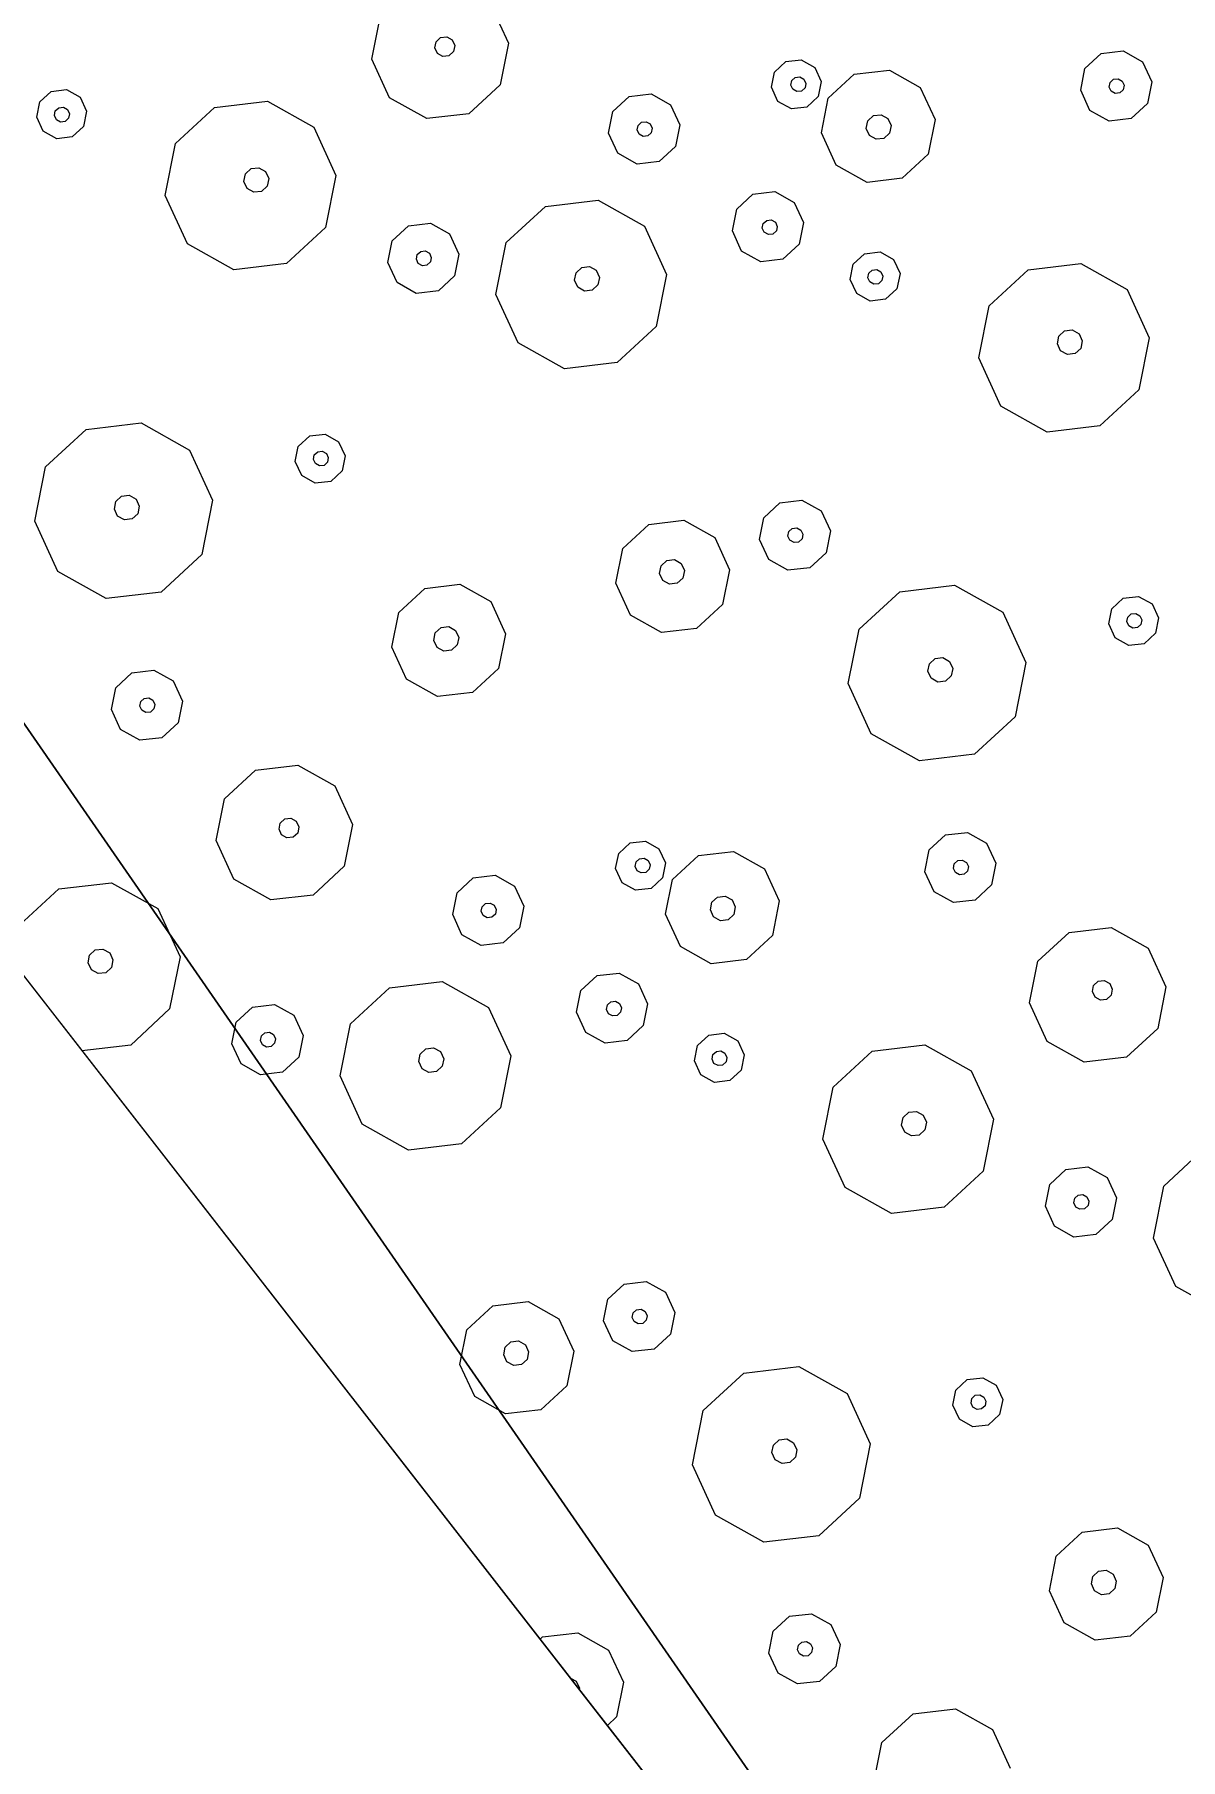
# Model space of a CAD drawing. Header units: metres. Extents: x -2858 to 512, y -1995 to 1252.
# Drawn here: x -928.558 to -925.996, y -890.504 to -886.65 of the extents above; entities that cross this region are included whole.
import ezdxf
from ezdxf.enums import TextEntityAlignment as Align

# ---------------------------------------------------------------- set-up
doc = ezdxf.new("R2010")
doc.units = ezdxf.units.M
for name, color, linetype in [('Calque commun', 7, 'Continuous'), ('Calque11', 7, 'Continuous'), ('Textes', 7, 'Continuous')]:
    doc.layers.add(name, color=color, linetype=linetype)
doc.styles.add('Arial17', font='arial.ttf', dxfattribs={"height": 0.253354})

# ---------------------------------------------------------------- blocks, each defined once
blk = doc.blocks.new('geometrebondepartleger')
at = {"layer": 'Calque11', "color": 7, "linetype": 'Continuous', "lineweight": 9}
blk.add_line((150.3457, 147.4392, 79), (130.1803, 35.9078, 79), dxfattribs=at)
blk = doc.blocks.new('pattern')
at = {"layer": 'Calque commun', "color": 54, "linetype": 'Continuous', "lineweight": 9}
for p, q in [((73.0164, 103.5066), (73.0845, 103.5469)), ((73.0845, 103.5469), (73.1633, 103.5394)), ((73.1633, 103.5394), (73.2226, 103.487)), ((72.985, 103.4341), (73.0164, 103.5066)), ((73.5243, 103.4492), (73.5621, 103.5363)), ((73.2226, 103.487), (73.2398, 103.4098)), ((73.0022, 103.3568), (72.985, 103.4341)), ((73.0854, 103.4182), (73.0923, 103.4341)), ((73.0923, 103.4341), (73.1072, 103.4429)), ((73.1072, 103.4429), (73.1244, 103.4412)), ((73.1244, 103.4412), (73.1374, 103.4298)), ((73.1374, 103.4298), (73.1411, 103.4129)), ((73.5449, 103.3565), (73.5243, 103.4492)), ((73.0891, 103.4013), (73.0854, 103.4182)), ((73.1021, 103.3899), (73.0891, 103.4013)), ((73.1193, 103.3882), (73.1021, 103.3899)), ((73.1342, 103.397), (73.1193, 103.3882)), ((73.1411, 103.4129), (73.1342, 103.397)), ((73.2398, 103.4098), (73.2083, 103.3372)), ((73.0615, 103.3045), (73.0022, 103.3568)), ((73.6161, 103.2937), (73.5449, 103.3565)), ((73.2083, 103.3372), (73.1402, 103.297)), ((73.7923, 103.3329), (73.7106, 103.2847)), ((73.1402, 103.297), (73.0615, 103.3045)), ((73.7106, 103.2847), (73.6161, 103.2937)), ((72.4872, 103.2096), (72.513, 103.0938)), ((72.513, 103.0938), (72.4658, 102.9849)), ((73.6099, 103.069), (73.6525, 103.0941)), ((73.6525, 103.0941), (73.7017, 103.0894)), ((73.7017, 103.0894), (73.7388, 103.0567)), ((73.5903, 103.0236), (73.6099, 103.069)), ((73.7388, 103.0567), (73.7495, 103.0084)), ((73.601, 102.9753), (73.5903, 103.0236)), ((73.6525, 103.0185), (73.6566, 103.028)), ((73.6547, 103.0083), (73.6525, 103.0185)), ((73.6625, 103.0015), (73.6547, 103.0083)), ((73.6566, 103.028), (73.6655, 103.0333)), ((73.6728, 103.0005), (73.6625, 103.0015)), ((73.6655, 103.0333), (73.6759, 103.0323)), ((73.6818, 103.0058), (73.6728, 103.0005)), ((73.6759, 103.0323), (73.6837, 103.0254)), ((73.6859, 103.0153), (73.6818, 103.0058)), ((73.6837, 103.0254), (73.6859, 103.0153)), ((73.7495, 103.0084), (73.7299, 102.9631)), ((72.4658, 102.9849), (72.3636, 102.9246)), ((72.9454, 102.9424), (72.9592, 102.9741)), ((72.9592, 102.9741), (72.989, 102.9917)), ((72.989, 102.9917), (73.0235, 102.9884)), ((73.0235, 102.9884), (73.0494, 102.9655)), ((73.0494, 102.9655), (73.0569, 102.9317)), ((73.6381, 102.9426), (73.601, 102.9753)), ((73.7299, 102.9631), (73.6873, 102.9379)), ((72.3636, 102.9246), (72.2455, 102.9358)), ((72.9529, 102.9086), (72.9454, 102.9424)), ((72.9832, 102.9395), (72.9873, 102.949)), ((72.9855, 102.9294), (72.9832, 102.9395)), ((72.9932, 102.9225), (72.9855, 102.9294)), ((72.9873, 102.949), (72.9963, 102.9543)), ((73.0036, 102.9215), (72.9932, 102.9225)), ((72.9963, 102.9543), (73.0066, 102.9533)), ((73.0125, 102.9268), (73.0036, 102.9215)), ((73.0066, 102.9533), (73.0144, 102.9465)), ((73.0166, 102.9363), (73.0125, 102.9268)), ((73.0144, 102.9465), (73.0166, 102.9363)), ((73.0569, 102.9317), (73.0432, 102.9)), ((73.6873, 102.9379), (73.6381, 102.9426)), ((72.4538, 102.8631), (72.4964, 102.8882)), ((72.4964, 102.8882), (72.5456, 102.8835)), ((72.5456, 102.8835), (72.5827, 102.8508)), ((72.9789, 102.8857), (72.9529, 102.9086)), ((73.0134, 102.8824), (72.9789, 102.8857)), ((73.0432, 102.9), (73.0134, 102.8824)), ((72.4342, 102.8177), (72.4538, 102.8631)), ((72.5827, 102.8508), (72.5934, 102.8025)), ((73.2309, 102.8198), (73.3373, 102.8826)), ((73.3373, 102.8826), (73.4604, 102.8709)), ((73.4604, 102.8709), (73.5531, 102.7891)), ((72.4449, 102.7694), (72.4342, 102.8177)), ((72.4963, 102.8126), (72.5005, 102.8221)), ((72.4986, 102.8024), (72.4963, 102.8126)), ((72.5005, 102.8221), (72.5094, 102.8274)), ((72.5094, 102.8274), (72.5198, 102.8264)), ((72.5198, 102.8264), (72.5275, 102.8195)), ((72.5298, 102.8094), (72.5257, 102.7999)), ((72.5275, 102.8195), (72.5298, 102.8094)), ((73.1817, 102.7064), (73.2309, 102.8198)), ((72.482, 102.7367), (72.4449, 102.7694)), ((72.5064, 102.7956), (72.4986, 102.8024)), ((72.5167, 102.7946), (72.5064, 102.7956)), ((72.5257, 102.7999), (72.5167, 102.7946)), ((72.5934, 102.8025), (72.5738, 102.7572)), ((73.5531, 102.7891), (73.5799, 102.6684)), ((73.9955, 102.7643), (74.0636, 102.8046)), ((74.0636, 102.8046), (74.0914, 102.8019)), ((72.5312, 102.732), (72.482, 102.7367)), ((72.5738, 102.7572), (72.5312, 102.732)), ((73.9641, 102.6918), (73.9955, 102.7643)), ((73.2086, 102.5857), (73.1817, 102.7064)), ((73.3429, 102.6906), (73.3498, 102.7065)), ((73.3467, 102.6738), (73.3429, 102.6906)), ((73.3498, 102.7065), (73.3647, 102.7153)), ((73.3647, 102.7153), (73.382, 102.7137)), ((73.382, 102.7137), (73.3949, 102.7022)), ((73.3949, 102.7022), (73.3987, 102.6853)), ((73.9813, 102.6145), (73.9641, 102.6918)), ((74.0643, 102.6841), (74.0712, 102.7)), ((74.0712, 102.7), (74.0732, 102.7011)), ((72.0289, 102.6311), (72.1106, 102.6793)), ((72.1106, 102.6793), (72.2051, 102.6703)), ((72.2051, 102.6703), (72.2763, 102.6075)), ((73.3597, 102.6623), (73.3467, 102.6738)), ((73.3769, 102.6607), (73.3597, 102.6623)), ((73.3918, 102.6694), (73.3769, 102.6607)), ((73.3987, 102.6853), (73.3918, 102.6694)), ((73.5799, 102.6684), (73.5308, 102.555)), ((74.0675, 102.6697), (74.0643, 102.6841)), ((71.9911, 102.544), (72.0289, 102.6311)), ((74.0406, 102.5622), (73.9813, 102.6145)), ((72.2763, 102.6075), (72.2969, 102.5148)), ((72.5064, 102.5411), (72.6086, 102.6015)), ((72.6086, 102.6015), (72.7267, 102.5902)), ((72.7267, 102.5902), (72.8157, 102.5117)), ((73.3013, 102.5039), (73.2086, 102.5857)), ((72.0118, 102.4513), (71.9911, 102.544)), ((72.1073, 102.5326), (72.1129, 102.5453)), ((72.1129, 102.5453), (72.1248, 102.5523)), ((72.1248, 102.5523), (72.1386, 102.551)), ((72.1386, 102.551), (72.1489, 102.5419)), ((72.1489, 102.5419), (72.1519, 102.5284)), ((72.4592, 102.4323), (72.5064, 102.5411)), ((73.5308, 102.555), (73.4243, 102.4922)), ((74.0479, 102.5615), (74.0406, 102.5622)), ((72.1104, 102.5191), (72.1073, 102.5326)), ((72.1207, 102.5099), (72.1104, 102.5191)), ((72.1345, 102.5086), (72.1207, 102.5099)), ((72.1464, 102.5157), (72.1345, 102.5086)), ((72.1519, 102.5284), (72.1464, 102.5157)), ((72.2969, 102.5148), (72.2592, 102.4277)), ((72.8157, 102.5117), (72.8415, 102.3959)), ((73.4243, 102.4922), (73.3013, 102.5039)), ((72.0829, 102.3885), (72.0118, 102.4513)), ((72.2592, 102.4277), (72.1774, 102.3795)), ((72.485, 102.3164), (72.4592, 102.4323)), ((72.6045, 102.4181), (72.6114, 102.4339)), ((72.6114, 102.4339), (72.6263, 102.4427)), ((72.6263, 102.4427), (72.6435, 102.4411)), ((72.6435, 102.4411), (72.6565, 102.4296)), ((72.6565, 102.4296), (72.6602, 102.4127)), ((72.1774, 102.3795), (72.0829, 102.3885)), ((72.6083, 102.4012), (72.6045, 102.4181)), ((72.6212, 102.3897), (72.6083, 102.4012)), ((72.6385, 102.3881), (72.6212, 102.3897)), ((72.6534, 102.3969), (72.6385, 102.3881)), ((72.6602, 102.4127), (72.6534, 102.3969)), ((72.8415, 102.3959), (72.7943, 102.287)), ((72.574, 102.2379), (72.485, 102.3164)), ((73.3033, 102.2982), (73.3459, 102.3234)), ((73.3459, 102.3234), (73.3951, 102.3187)), ((73.3951, 102.3187), (73.4322, 102.2859)), ((72.7943, 102.287), (72.6921, 102.2266)), ((73.2836, 102.2529), (73.3033, 102.2982)), ((73.4322, 102.2859), (73.4429, 102.2377)), ((72.6921, 102.2266), (72.574, 102.2379)), ((73.2944, 102.2046), (73.2836, 102.2529)), ((73.3458, 102.2477), (73.35, 102.2573)), ((73.3481, 102.2376), (73.3458, 102.2477)), ((73.3559, 102.2307), (73.3481, 102.2376)), ((73.35, 102.2573), (73.3589, 102.2625)), ((73.3662, 102.2297), (73.3559, 102.2307)), ((73.3589, 102.2625), (73.3692, 102.2616)), ((73.3751, 102.235), (73.3662, 102.2297)), ((73.3692, 102.2616), (73.377, 102.2547)), ((73.3793, 102.2445), (73.3751, 102.235)), ((73.377, 102.2547), (73.3793, 102.2445)), ((73.4429, 102.2377), (73.4232, 102.1923)), ((73.5183, 102.1879), (73.5865, 102.2281)), ((73.5865, 102.2281), (73.6652, 102.2206)), ((73.3314, 102.1719), (73.2944, 102.2046)), ((73.4232, 102.1923), (73.3807, 102.1672)), ((73.6652, 102.2206), (73.7245, 102.1682)), ((72.0571, 102.1184), (72.0768, 102.1638)), ((72.0768, 102.1638), (72.1193, 102.1889)), ((72.1193, 102.1889), (72.1686, 102.1842)), ((72.1686, 102.1842), (72.2056, 102.1515)), ((72.2056, 102.1515), (72.2164, 102.1032)), ((73.3807, 102.1672), (73.3314, 102.1719)), ((73.4869, 102.1153), (73.5183, 102.1879)), ((73.7245, 102.1682), (73.7417, 102.091)), ((72.0678, 102.0701), (72.0571, 102.1184)), ((72.1193, 102.1133), (72.1234, 102.1228)), ((72.1216, 102.1031), (72.1193, 102.1133)), ((72.1234, 102.1228), (72.1324, 102.1281)), ((72.1324, 102.1281), (72.1427, 102.1271)), ((72.1427, 102.1271), (72.1505, 102.1202)), ((72.1505, 102.1202), (72.1527, 102.1101)), ((73.5041, 102.0381), (73.4869, 102.1153)), ((73.5799, 102.0979), (73.5868, 102.1138)), ((73.5868, 102.1138), (73.6017, 102.1226)), ((73.6017, 102.1226), (73.6189, 102.1209)), ((73.6189, 102.1209), (73.6319, 102.1095)), ((71.426, 102.0689), (71.4558, 102.0865)), ((71.4558, 102.0865), (71.4903, 102.0832)), ((71.4903, 102.0832), (71.5162, 102.0603)), ((72.1293, 102.0963), (72.1216, 102.1031)), ((72.1397, 102.0953), (72.1293, 102.0963)), ((72.1486, 102.1006), (72.1397, 102.0953)), ((72.1527, 102.1101), (72.1486, 102.1006)), ((72.2164, 102.1032), (72.1967, 102.0579)), ((73.5836, 102.081), (73.5799, 102.0979)), ((73.5966, 102.0696), (73.5836, 102.081)), ((73.6287, 102.0767), (73.6138, 102.0679)), ((73.6356, 102.0926), (73.6287, 102.0767)), ((73.6319, 102.1095), (73.6356, 102.0926)), ((73.7417, 102.091), (73.7103, 102.0184)), ((71.4122, 102.0372), (71.426, 102.0689)), ((71.4198, 102.0034), (71.4122, 102.0372)), ((71.45, 102.0343), (71.4542, 102.0438)), ((71.4542, 102.0438), (71.4631, 102.0491)), ((71.4631, 102.0491), (71.4734, 102.0481)), ((71.4734, 102.0481), (71.4812, 102.0413)), ((71.4812, 102.0413), (71.4835, 102.0311)), ((71.5162, 102.0603), (71.5238, 102.0266)), ((72.1049, 102.0374), (72.0678, 102.0701)), ((72.1541, 102.0327), (72.1049, 102.0374)), ((72.1967, 102.0579), (72.1541, 102.0327)), ((72.7711, 102.0302), (72.8009, 102.0478)), ((72.8009, 102.0478), (72.8353, 102.0445)), ((72.8353, 102.0445), (72.8613, 102.0216)), ((73.5634, 101.9857), (73.5041, 102.0381)), ((73.6138, 102.0679), (73.5966, 102.0696)), ((71.4457, 101.9805), (71.4198, 102.0034)), ((71.4523, 102.0242), (71.45, 102.0343)), ((71.4601, 102.0173), (71.4523, 102.0242)), ((71.4704, 102.0163), (71.4601, 102.0173)), ((71.4793, 102.0216), (71.4704, 102.0163)), ((71.4835, 102.0311), (71.4793, 102.0216)), ((71.5238, 102.0266), (71.51, 101.9948)), ((72.7573, 101.9984), (72.7711, 102.0302)), ((72.7648, 101.9647), (72.7573, 101.9984)), ((72.7968, 101.9957), (72.8009, 102.0052)), ((72.8009, 102.0052), (72.8098, 102.0105)), ((72.8098, 102.0105), (72.8202, 102.0095)), ((72.8202, 102.0095), (72.8279, 102.0026)), ((72.8279, 102.0026), (72.8302, 101.9925)), ((72.8613, 102.0216), (72.8688, 101.9878)), ((73.7103, 102.0184), (73.6421, 101.9782)), ((71.4802, 101.9772), (71.4457, 101.9805)), ((71.51, 101.9948), (71.4802, 101.9772)), ((71.6977, 101.9146), (71.8042, 101.9774)), ((71.8042, 101.9774), (71.9272, 101.9657)), ((71.9272, 101.9657), (72.0199, 101.8839)), ((72.7908, 101.9418), (72.7648, 101.9647)), ((72.799, 101.9856), (72.7968, 101.9957)), ((72.8068, 101.9787), (72.799, 101.9856)), ((72.8171, 101.9777), (72.8068, 101.9787)), ((72.8261, 101.983), (72.8171, 101.9777)), ((72.8302, 101.9925), (72.8261, 101.983)), ((72.8688, 101.9878), (72.855, 101.9561)), ((73.6421, 101.9782), (73.5634, 101.9857)), ((72.8252, 101.9385), (72.7908, 101.9418)), ((72.855, 101.9561), (72.8252, 101.9385)), ((71.6486, 101.8012), (71.6977, 101.9146)), ((72.0199, 101.8839), (72.0468, 101.7632)), ((72.4624, 101.8591), (72.5305, 101.8994)), ((72.5305, 101.8994), (72.6092, 101.8919)), ((72.6092, 101.8919), (72.6685, 101.8395)), ((72.4309, 101.7866), (72.4624, 101.8591)), ((71.8167, 101.8013), (71.8316, 101.8101)), ((71.8316, 101.8101), (71.8488, 101.8085)), ((71.8488, 101.8085), (71.8618, 101.797)), ((72.538, 101.7948), (72.5529, 101.8036)), ((72.5529, 101.8036), (72.5701, 101.8019)), ((72.6685, 101.8395), (72.6857, 101.7623)), ((72.8301, 101.7935), (72.8727, 101.8186)), ((72.8727, 101.8186), (72.9219, 101.814)), ((72.9219, 101.814), (72.9589, 101.7812)), ((71.6754, 101.6805), (71.6486, 101.8012)), ((71.8098, 101.7854), (71.8167, 101.8013)), ((71.8135, 101.7686), (71.8098, 101.7854)), ((71.8265, 101.7571), (71.8135, 101.7686)), ((71.8655, 101.7801), (71.8586, 101.7643)), ((71.8618, 101.797), (71.8655, 101.7801)), ((72.4481, 101.7094), (72.4309, 101.7866)), ((72.5311, 101.7789), (72.538, 101.7948)), ((72.5349, 101.762), (72.5311, 101.7789)), ((72.5701, 101.8019), (72.5831, 101.7905)), ((72.5869, 101.7736), (72.58, 101.7577)), ((72.5831, 101.7905), (72.5869, 101.7736)), ((72.8104, 101.7482), (72.8301, 101.7935)), ((72.9589, 101.7812), (72.9697, 101.733)), ((71.8437, 101.7555), (71.8265, 101.7571)), ((71.8586, 101.7643), (71.8437, 101.7555)), ((72.0468, 101.7632), (71.9976, 101.6498)), ((72.5479, 101.7505), (72.5349, 101.762)), ((72.5651, 101.7489), (72.5479, 101.7505)), ((72.58, 101.7577), (72.5651, 101.7489)), ((72.6857, 101.7623), (72.6543, 101.6897)), ((72.8212, 101.6999), (72.8104, 101.7482)), ((72.8713, 101.746), (72.8754, 101.7555)), ((72.8736, 101.7358), (72.8713, 101.746)), ((72.8813, 101.729), (72.8736, 101.7358)), ((72.8754, 101.7555), (72.8844, 101.7608)), ((72.8917, 101.728), (72.8813, 101.729)), ((72.8844, 101.7608), (72.8947, 101.7598)), ((72.9006, 101.7332), (72.8917, 101.728)), ((72.8947, 101.7598), (72.9025, 101.7529)), ((72.9048, 101.7428), (72.9006, 101.7332)), ((72.9025, 101.7529), (72.9048, 101.7428)), ((72.9697, 101.733), (72.95, 101.6876)), ((70.9733, 101.6359), (71.0754, 101.6963)), ((71.0754, 101.6963), (71.1936, 101.685)), ((72.5074, 101.657), (72.4481, 101.7094)), ((72.6543, 101.6897), (72.5861, 101.6495)), ((72.8582, 101.6672), (72.8212, 101.6999)), ((73.1205, 101.6427), (73.2226, 101.703)), ((73.2226, 101.703), (73.3408, 101.6918)), ((73.3408, 101.6918), (73.4297, 101.6133)), ((71.1936, 101.685), (71.2825, 101.6065)), ((71.7681, 101.5987), (71.6754, 101.6805)), ((71.9976, 101.6498), (71.8911, 101.587)), ((72.5861, 101.6495), (72.5074, 101.657)), ((72.9074, 101.6625), (72.8582, 101.6672)), ((72.95, 101.6876), (72.9074, 101.6625)), ((70.926, 101.5271), (70.9733, 101.6359)), ((72.5549, 101.5809), (72.5687, 101.6127)), ((72.5687, 101.6127), (72.5985, 101.6303)), ((72.5985, 101.6303), (72.6329, 101.627)), ((72.6329, 101.627), (72.6589, 101.6041)), ((73.0733, 101.5339), (73.1205, 101.6427)), ((73.4297, 101.6133), (73.4555, 101.4974)), ((71.2825, 101.6065), (71.3083, 101.4907)), ((71.8911, 101.587), (71.7681, 101.5987)), ((72.5624, 101.5471), (72.5549, 101.5809)), ((72.5906, 101.5805), (72.5947, 101.5901)), ((72.5928, 101.5704), (72.5906, 101.5805)), ((72.5947, 101.5901), (72.6036, 101.5954)), ((72.6036, 101.5954), (72.614, 101.5944)), ((72.614, 101.5944), (72.6217, 101.5875)), ((72.624, 101.5774), (72.6199, 101.5678)), ((72.6217, 101.5875), (72.624, 101.5774)), ((72.6589, 101.6041), (72.6664, 101.5703)), ((71.0782, 101.5287), (71.0931, 101.5375)), ((71.0931, 101.5375), (71.1103, 101.5359)), ((71.1103, 101.5359), (71.1233, 101.5244)), ((72.5884, 101.5242), (72.5624, 101.5471)), ((72.6006, 101.5635), (72.5928, 101.5704)), ((72.6109, 101.5626), (72.6006, 101.5635)), ((72.6199, 101.5678), (72.6109, 101.5626)), ((72.6526, 101.5385), (72.6228, 101.521)), ((72.6664, 101.5703), (72.6526, 101.5385)), ((73.0991, 101.418), (73.0733, 101.5339)), ((73.2185, 101.5196), (73.2254, 101.5355)), ((73.2254, 101.5355), (73.2403, 101.5443)), ((73.2403, 101.5443), (73.2576, 101.5427)), ((73.2576, 101.5427), (73.2705, 101.5312)), ((70.9518, 101.4112), (70.926, 101.5271)), ((71.0713, 101.5129), (71.0782, 101.5287)), ((71.0751, 101.496), (71.0713, 101.5129)), ((71.0881, 101.4845), (71.0751, 101.496)), ((71.1271, 101.5075), (71.1202, 101.4917)), ((71.1233, 101.5244), (71.1271, 101.5075)), ((72.6228, 101.521), (72.5884, 101.5242)), ((73.2223, 101.5027), (73.2185, 101.5196)), ((73.2353, 101.4913), (73.2223, 101.5027)), ((73.2674, 101.4985), (73.2525, 101.4897)), ((73.2743, 101.5143), (73.2674, 101.4985)), ((73.2705, 101.5312), (73.2743, 101.5143)), ((73.4555, 101.4974), (73.4083, 101.3886)), ((71.1053, 101.4829), (71.0881, 101.4845)), ((71.1202, 101.4917), (71.1053, 101.4829)), ((71.3083, 101.4907), (71.2611, 101.3818)), ((72.852, 101.4417), (72.8946, 101.4668)), ((72.8946, 101.4668), (72.9438, 101.4621)), ((72.9438, 101.4621), (72.9809, 101.4294)), ((73.2525, 101.4897), (73.2353, 101.4913)), ((71.7701, 101.393), (71.8127, 101.4182)), ((71.8127, 101.4182), (71.8619, 101.4135)), ((72.8323, 101.3963), (72.852, 101.4417)), ((72.9809, 101.4294), (72.9916, 101.3811)), ((71.0408, 101.3327), (70.9518, 101.4112)), ((71.2611, 101.3818), (71.1589, 101.3215)), ((71.7505, 101.3477), (71.7701, 101.393)), ((71.8619, 101.4135), (71.899, 101.3807)), ((71.899, 101.3807), (71.9097, 101.3325)), ((72.8431, 101.348), (72.8323, 101.3963)), ((72.8945, 101.3912), (72.8987, 101.4007)), ((72.8968, 101.3811), (72.8945, 101.3912)), ((72.9046, 101.3742), (72.8968, 101.3811)), ((72.8987, 101.4007), (72.9076, 101.406)), ((72.9076, 101.406), (72.9179, 101.405)), ((72.9179, 101.405), (72.9257, 101.3981)), ((72.928, 101.388), (72.9239, 101.3785)), ((72.9257, 101.3981), (72.928, 101.388)), ((72.9916, 101.3811), (72.9719, 101.3358)), ((73.188, 101.3395), (73.0991, 101.418)), ((73.4083, 101.3886), (73.3061, 101.3282)), ((71.7612, 101.2994), (71.7505, 101.3477)), ((71.8126, 101.3425), (71.8168, 101.3521)), ((71.8149, 101.3324), (71.8126, 101.3425)), ((71.8168, 101.3521), (71.8257, 101.3573)), ((71.8257, 101.3573), (71.8361, 101.3564)), ((71.8361, 101.3564), (71.8438, 101.3495)), ((71.8438, 101.3495), (71.8461, 101.3393)), ((72.8801, 101.3153), (72.8431, 101.348)), ((72.9149, 101.3732), (72.9046, 101.3742)), ((72.9239, 101.3785), (72.9149, 101.3732)), ((71.1589, 101.3215), (71.0408, 101.3327)), ((71.8227, 101.3255), (71.8149, 101.3324)), ((71.833, 101.3245), (71.8227, 101.3255)), ((71.842, 101.3298), (71.833, 101.3245)), ((71.8461, 101.3393), (71.842, 101.3298)), ((71.9097, 101.3325), (71.8901, 101.2871)), ((71.9852, 101.2827), (72.0533, 101.3229)), ((72.0533, 101.3229), (72.132, 101.3154)), ((72.132, 101.3154), (72.1914, 101.263)), ((72.9294, 101.3106), (72.8801, 101.3153)), ((72.9719, 101.3358), (72.9294, 101.3106)), ((73.3061, 101.3282), (73.188, 101.3395)), ((70.5436, 101.2586), (70.5862, 101.2837)), ((70.5862, 101.2837), (70.6354, 101.279)), ((70.6354, 101.279), (70.6724, 101.2463)), ((71.7983, 101.2667), (71.7612, 101.2994)), ((71.8475, 101.262), (71.7983, 101.2667)), ((71.8901, 101.2871), (71.8475, 101.262)), ((71.9537, 101.2101), (71.9852, 101.2827)), ((73.3766, 101.2213), (73.3963, 101.2667)), ((73.3963, 101.2667), (73.4389, 101.2918)), ((73.4389, 101.2918), (73.4881, 101.2871)), ((73.4881, 101.2871), (73.5252, 101.2544)), ((70.5239, 101.2132), (70.5436, 101.2586)), ((70.6724, 101.2463), (70.6832, 101.198)), ((72.1914, 101.263), (72.2085, 101.1858)), ((73.4388, 101.2162), (73.443, 101.2257)), ((73.443, 101.2257), (73.4519, 101.231)), ((73.4519, 101.231), (73.4622, 101.23)), ((73.4622, 101.23), (73.47, 101.2232)), ((73.5252, 101.2544), (73.5359, 101.2062)), ((70.5347, 101.1649), (70.5239, 101.2132)), ((70.5861, 101.2081), (70.5902, 101.2176)), ((70.5884, 101.198), (70.5861, 101.2081)), ((70.5962, 101.1911), (70.5884, 101.198)), ((70.5902, 101.2176), (70.5992, 101.2229)), ((70.6065, 101.1901), (70.5962, 101.1911)), ((70.5992, 101.2229), (70.6095, 101.2219)), ((70.6154, 101.1954), (70.6065, 101.1901)), ((70.6095, 101.2219), (70.6173, 101.215)), ((70.6196, 101.2049), (70.6154, 101.1954)), ((70.6173, 101.215), (70.6196, 101.2049)), ((70.6832, 101.198), (70.6635, 101.1527)), ((71.9709, 101.1329), (71.9537, 101.2101)), ((72.0467, 101.1927), (72.0536, 101.2086)), ((72.0505, 101.1758), (72.0467, 101.1927)), ((72.0536, 101.2086), (72.0685, 101.2174)), ((72.0685, 101.2174), (72.0857, 101.2157)), ((72.0857, 101.2157), (72.0987, 101.2043)), ((72.1024, 101.1874), (72.0956, 101.1715)), ((72.0987, 101.2043), (72.1024, 101.1874)), ((73.3874, 101.1731), (73.3766, 101.2213)), ((73.4411, 101.2061), (73.4388, 101.2162)), ((73.4489, 101.1992), (73.4411, 101.2061)), ((73.4592, 101.1982), (73.4489, 101.1992)), ((73.4682, 101.2035), (73.4592, 101.1982)), ((73.4723, 101.213), (73.4682, 101.2035)), ((73.47, 101.2232), (73.4723, 101.213)), ((73.5359, 101.2062), (73.5163, 101.1608)), ((70.5717, 101.1322), (70.5347, 101.1649)), ((70.6635, 101.1527), (70.621, 101.1275)), ((72.0634, 101.1644), (72.0505, 101.1758)), ((72.0807, 101.1627), (72.0634, 101.1644)), ((72.0956, 101.1715), (72.0807, 101.1627)), ((72.2085, 101.1858), (72.1771, 101.1132)), ((73.4245, 101.1404), (73.3874, 101.1731)), ((73.5163, 101.1608), (73.4737, 101.1357)), ((70.621, 101.1275), (70.5717, 101.1322)), ((71.2241, 101.0932), (71.2379, 101.125)), ((71.2379, 101.125), (71.2677, 101.1426)), ((71.2677, 101.1426), (71.3022, 101.1393)), ((71.3022, 101.1393), (71.3281, 101.1164)), ((71.3281, 101.1164), (71.3356, 101.0826)), ((72.0302, 101.0805), (71.9709, 101.1329)), ((72.1771, 101.1132), (72.109, 101.073)), ((73.4737, 101.1357), (73.4245, 101.1404)), ((71.2317, 101.0595), (71.2241, 101.0932)), ((71.2636, 101.0905), (71.2677, 101.1)), ((71.2658, 101.0804), (71.2636, 101.0905)), ((71.2736, 101.0735), (71.2658, 101.0804)), ((71.2677, 101.1), (71.2766, 101.1053)), ((71.284, 101.0725), (71.2736, 101.0735)), ((71.2766, 101.1053), (71.287, 101.1043)), ((71.2929, 101.0778), (71.284, 101.0725)), ((71.287, 101.1043), (71.2948, 101.0974)), ((71.297, 101.0873), (71.2929, 101.0778)), ((71.2948, 101.0974), (71.297, 101.0873)), ((71.3356, 101.0826), (71.3219, 101.0509)), ((72.109, 101.073), (72.0302, 101.0805)), ((72.9714, 101.0347), (73.0531, 101.083)), ((73.0531, 101.083), (73.1476, 101.074)), ((73.1476, 101.074), (73.2188, 101.0111)), ((71.2576, 101.0366), (71.2317, 101.0595)), ((71.2921, 101.0333), (71.2576, 101.0366)), ((71.3219, 101.0509), (71.2921, 101.0333)), ((72.4258, 101.0051), (72.4939, 101.0453)), ((72.4939, 101.0453), (72.5726, 101.0378)), ((72.5726, 101.0378), (72.6319, 100.9854)), ((72.9336, 100.9476), (72.9714, 101.0347)), ((70.9292, 100.954), (70.9973, 100.9942)), ((70.9973, 100.9942), (71.0761, 100.9867)), ((72.3943, 100.9325), (72.4258, 101.0051)), ((73.2188, 101.0111), (73.2394, 100.9185)), ((73.4489, 100.9448), (73.5511, 101.0051)), ((73.5511, 101.0051), (73.6692, 100.9939)), ((71.0761, 100.9867), (71.1354, 100.9343)), ((72.6319, 100.9854), (72.6491, 100.9082)), ((73.0554, 100.949), (73.0673, 100.956)), ((73.0673, 100.956), (73.0811, 100.9547)), ((73.6692, 100.9939), (73.7514, 100.9213)), ((70.8977, 100.8814), (70.9292, 100.954)), ((71.1354, 100.9343), (71.1526, 100.8571)), ((72.4115, 100.8553), (72.3943, 100.9325)), ((72.4947, 100.9167), (72.5016, 100.9325)), ((72.5016, 100.9325), (72.5165, 100.9413)), ((72.5165, 100.9413), (72.5337, 100.9397)), ((72.5337, 100.9397), (72.5467, 100.9282)), ((72.5467, 100.9282), (72.5504, 100.9113)), ((72.9543, 100.855), (72.9336, 100.9476)), ((73.0498, 100.9362), (73.0554, 100.949)), ((73.0528, 100.9227), (73.0498, 100.9362)), ((73.0632, 100.9136), (73.0528, 100.9227)), ((73.0889, 100.9193), (73.077, 100.9123)), ((73.0811, 100.9547), (73.0914, 100.9455)), ((73.0944, 100.932), (73.0889, 100.9193)), ((73.0914, 100.9455), (73.0944, 100.932)), ((73.2394, 100.9185), (73.2017, 100.8314)), ((73.4017, 100.8359), (73.4489, 100.9448)), ((70.9149, 100.8042), (70.8977, 100.8814)), ((70.9979, 100.8737), (71.0048, 100.8896)), ((71.0048, 100.8896), (71.0197, 100.8984)), ((71.0197, 100.8984), (71.037, 100.8967)), ((71.037, 100.8967), (71.0499, 100.8853)), ((71.0499, 100.8853), (71.0537, 100.8684)), ((71.2772, 100.843), (71.2969, 100.8883)), ((71.2969, 100.8883), (71.3395, 100.9135)), ((71.3395, 100.9135), (71.3887, 100.9088)), ((71.3887, 100.9088), (71.4258, 100.876)), ((72.4985, 100.8998), (72.4947, 100.9167)), ((72.5114, 100.8883), (72.4985, 100.8998)), ((72.5287, 100.8867), (72.5114, 100.8883)), ((72.5436, 100.8955), (72.5287, 100.8867)), ((72.5504, 100.9113), (72.5436, 100.8955)), ((72.6491, 100.9082), (72.6177, 100.8356)), ((73.077, 100.9123), (73.0632, 100.9136)), ((71.0017, 100.8568), (70.9979, 100.8737)), ((71.0147, 100.8453), (71.0017, 100.8568)), ((71.0319, 100.8437), (71.0147, 100.8453)), ((71.0468, 100.8525), (71.0319, 100.8437)), ((71.0537, 100.8684), (71.0468, 100.8525)), ((71.1526, 100.8571), (71.1211, 100.7845)), ((71.288, 100.7947), (71.2772, 100.843)), ((71.3381, 100.8408), (71.3423, 100.8503)), ((71.3404, 100.8306), (71.3381, 100.8408)), ((71.3423, 100.8503), (71.3512, 100.8556)), ((71.3512, 100.8556), (71.3615, 100.8546)), ((71.3615, 100.8546), (71.3693, 100.8477)), ((71.3693, 100.8477), (71.3716, 100.8376)), ((71.4258, 100.876), (71.4365, 100.8278)), ((72.4708, 100.8029), (72.4115, 100.8553)), ((73.0254, 100.7921), (72.9543, 100.855)), ((73.5539, 100.8376), (73.5688, 100.8464)), ((73.5688, 100.8464), (73.586, 100.8447)), ((73.586, 100.8447), (73.599, 100.8333)), ((70.9742, 100.7518), (70.9149, 100.8042)), ((71.3482, 100.8238), (71.3404, 100.8306)), ((71.3585, 100.8228), (71.3482, 100.8238)), ((71.3675, 100.828), (71.3585, 100.8228)), ((71.3716, 100.8376), (71.3675, 100.828)), ((71.4365, 100.8278), (71.4168, 100.7824)), ((72.5495, 100.7954), (72.4708, 100.8029)), ((72.6177, 100.8356), (72.5495, 100.7954)), ((73.2017, 100.8314), (73.1199, 100.7831)), ((73.4275, 100.7201), (73.4017, 100.8359)), ((73.547, 100.8217), (73.5539, 100.8376)), ((73.5508, 100.8048), (73.547, 100.8217)), ((73.5637, 100.7934), (73.5508, 100.8048)), ((73.6027, 100.8164), (73.5959, 100.8005)), ((73.599, 100.8333), (73.6027, 100.8164)), ((71.1211, 100.7845), (71.053, 100.7443)), ((71.3251, 100.762), (71.288, 100.7947)), ((71.4168, 100.7824), (71.3743, 100.7573)), ((71.5873, 100.7375), (71.6895, 100.7979)), ((71.6895, 100.7979), (71.8076, 100.7866)), ((71.8076, 100.7866), (71.8966, 100.7081)), ((73.1199, 100.7831), (73.0254, 100.7921)), ((73.581, 100.7917), (73.5637, 100.7934)), ((73.5959, 100.8005), (73.581, 100.7917)), ((71.053, 100.7443), (70.9742, 100.7518)), ((71.0355, 100.7075), (71.0653, 100.7251)), ((71.0653, 100.7251), (71.0998, 100.7218)), ((71.3743, 100.7573), (71.3251, 100.762)), ((71.5401, 100.6287), (71.5873, 100.7375)), ((71.0217, 100.6757), (71.0355, 100.7075)), ((71.0615, 100.6849), (71.0705, 100.6902)), ((71.0705, 100.6902), (71.0808, 100.6892)), ((71.0808, 100.6892), (71.0886, 100.6823)), ((71.0998, 100.7218), (71.1257, 100.6989)), ((71.1257, 100.6989), (71.1332, 100.6651)), ((71.8966, 100.7081), (71.9223, 100.5922)), ((73.5165, 100.6415), (73.4275, 100.7201)), ((71.0293, 100.6419), (71.0217, 100.6757)), ((71.0574, 100.6754), (71.0615, 100.6849)), ((71.0596, 100.6652), (71.0574, 100.6754)), ((71.0674, 100.6583), (71.0596, 100.6652)), ((71.0778, 100.6574), (71.0674, 100.6583)), ((71.0867, 100.6626), (71.0778, 100.6574)), ((71.0908, 100.6722), (71.0867, 100.6626)), ((71.0886, 100.6823), (71.0908, 100.6722)), ((71.1332, 100.6651), (71.1195, 100.6333)), ((71.0552, 100.619), (71.0293, 100.6419)), ((71.0897, 100.6158), (71.0552, 100.619)), ((71.1195, 100.6333), (71.0897, 100.6158)), ((71.5659, 100.5128), (71.5401, 100.6287)), ((71.6854, 100.6144), (71.6922, 100.6303)), ((71.6891, 100.5975), (71.6854, 100.6144)), ((71.6922, 100.6303), (71.7072, 100.6391)), ((71.7072, 100.6391), (71.7244, 100.6375)), ((71.7244, 100.6375), (71.7374, 100.626)), ((71.7411, 100.6091), (71.7342, 100.5933)), ((71.7374, 100.626), (71.7411, 100.6091)), ((73.6346, 100.6303), (73.5165, 100.6415)), ((71.7021, 100.5861), (71.6891, 100.5975)), ((71.7193, 100.5845), (71.7021, 100.5861)), ((71.7342, 100.5933), (71.7193, 100.5845)), ((71.9223, 100.5922), (71.8751, 100.4834)), ((73.0193, 100.5674), (73.0618, 100.5926)), ((73.0618, 100.5926), (73.1111, 100.5879)), ((73.1111, 100.5879), (73.1481, 100.5551)), ((71.2992, 100.4911), (71.3188, 100.5365)), ((71.3188, 100.5365), (71.3614, 100.5616)), ((71.3614, 100.5616), (71.4106, 100.5569)), ((71.4106, 100.5569), (71.4477, 100.5242)), ((72.9996, 100.522), (73.0193, 100.5674)), ((73.0659, 100.5265), (73.0749, 100.5317)), ((73.0749, 100.5317), (73.0852, 100.5307)), ((73.1481, 100.5551), (73.1589, 100.5069)), ((71.3614, 100.486), (71.3655, 100.4955)), ((71.3655, 100.4955), (71.3744, 100.5008)), ((71.3744, 100.5008), (71.3848, 100.4998)), ((71.3848, 100.4998), (71.3925, 100.4929)), ((71.3925, 100.4929), (71.3948, 100.4828)), ((71.4477, 100.5242), (71.4584, 100.4759)), ((71.6548, 100.4343), (71.5659, 100.5128)), ((73.0103, 100.4738), (72.9996, 100.522)), ((73.0618, 100.5169), (73.0659, 100.5265)), ((73.064, 100.5068), (73.0618, 100.5169)), ((73.0718, 100.4999), (73.064, 100.5068)), ((73.0822, 100.4989), (73.0718, 100.4999)), ((73.0911, 100.5042), (73.0822, 100.4989)), ((73.0852, 100.5307), (73.093, 100.5239)), ((73.0952, 100.5137), (73.0911, 100.5042)), ((73.093, 100.5239), (73.0952, 100.5137)), ((73.1589, 100.5069), (73.1392, 100.4615)), ((71.3099, 100.4428), (71.2992, 100.4911)), ((71.3636, 100.4759), (71.3614, 100.486)), ((71.3714, 100.469), (71.3636, 100.4759)), ((71.3817, 100.468), (71.3714, 100.469)), ((71.3907, 100.4733), (71.3817, 100.468)), ((71.3948, 100.4828), (71.3907, 100.4733)), ((71.4584, 100.4759), (71.4388, 100.4306)), ((71.8751, 100.4834), (71.773, 100.423)), ((72.3548, 100.4408), (72.3685, 100.4726)), ((72.3685, 100.4726), (72.3983, 100.4902)), ((72.3983, 100.4902), (72.4328, 100.4869)), ((72.4328, 100.4869), (72.4587, 100.464)), ((72.4587, 100.464), (72.4662, 100.4302)), ((73.0474, 100.4411), (73.0103, 100.4738)), ((73.1392, 100.4615), (73.0966, 100.4364)), ((71.347, 100.4101), (71.3099, 100.4428)), ((71.4388, 100.4306), (71.3962, 100.4054)), ((71.773, 100.423), (71.6548, 100.4343)), ((72.3623, 100.407), (72.3548, 100.4408)), ((72.3925, 100.438), (72.3967, 100.4475)), ((72.3948, 100.4278), (72.3925, 100.438)), ((72.4026, 100.421), (72.3948, 100.4278)), ((72.3967, 100.4475), (72.4056, 100.4528)), ((72.4129, 100.42), (72.4026, 100.421)), ((72.4056, 100.4528), (72.4159, 100.4518)), ((72.4218, 100.4253), (72.4129, 100.42)), ((72.4159, 100.4518), (72.4237, 100.4449)), ((72.426, 100.4348), (72.4218, 100.4253)), ((72.4237, 100.4449), (72.426, 100.4348)), ((72.4662, 100.4302), (72.4525, 100.3984)), ((73.0966, 100.4364), (73.0474, 100.4411)), ((71.3962, 100.4054), (71.347, 100.4101)), ((71.8631, 100.3615), (71.9057, 100.3866)), ((71.9057, 100.3866), (71.9549, 100.382)), ((71.9549, 100.382), (71.992, 100.3492)), ((72.3882, 100.3841), (72.3623, 100.407)), ((72.4227, 100.3808), (72.3882, 100.3841)), ((72.4525, 100.3984), (72.4227, 100.3808)), ((72.6402, 100.3182), (72.7467, 100.3811)), ((72.7467, 100.3811), (72.8697, 100.3693)), ((71.8435, 100.3161), (71.8631, 100.3615)), ((71.992, 100.3492), (72.0028, 100.301)), ((72.8697, 100.3693), (72.9624, 100.2875)), ((71.8542, 100.2679), (71.8435, 100.3161)), ((71.9057, 100.311), (71.9098, 100.3205)), ((71.9079, 100.3009), (71.9057, 100.311)), ((71.9157, 100.294), (71.9079, 100.3009)), ((71.9098, 100.3205), (71.9187, 100.3258)), ((71.9187, 100.3258), (71.9291, 100.3248)), ((71.9291, 100.3248), (71.9369, 100.318)), ((71.9391, 100.3078), (71.935, 100.2983)), ((71.9369, 100.318), (71.9391, 100.3078)), ((72.0028, 100.301), (71.9831, 100.2556)), ((72.5911, 100.2048), (72.6402, 100.3182)), ((71.8913, 100.2352), (71.8542, 100.2679)), ((71.926, 100.293), (71.9157, 100.294)), ((71.935, 100.2983), (71.926, 100.293)), ((72.9624, 100.2875), (72.9893, 100.1669)), ((71.9405, 100.2305), (71.8913, 100.2352)), ((71.9831, 100.2556), (71.9405, 100.2305)), ((72.6179, 100.0842), (72.5911, 100.2048)), ((72.7523, 100.1891), (72.7592, 100.205)), ((72.756, 100.1722), (72.7523, 100.1891)), ((72.7592, 100.205), (72.7741, 100.2138)), ((72.7741, 100.2138), (72.7913, 100.2121)), ((72.7913, 100.2121), (72.8043, 100.2007)), ((72.8043, 100.2007), (72.808, 100.1838)), ((71.4382, 100.1295), (71.52, 100.1778)), ((71.52, 100.1778), (71.6145, 100.1688)), ((71.6145, 100.1688), (71.6856, 100.1059)), ((72.769, 100.1607), (72.756, 100.1722)), ((72.7862, 100.1591), (72.769, 100.1607)), ((72.8011, 100.1679), (72.7862, 100.1591)), ((72.808, 100.1838), (72.8011, 100.1679)), ((72.9893, 100.1669), (72.9401, 100.0535)), ((71.4004, 100.0424), (71.4382, 100.1295)), ((71.6856, 100.1059), (71.7063, 100.0133)), ((71.9157, 100.0396), (72.0179, 100.0999)), ((72.0179, 100.0999), (72.1361, 100.0887)), ((72.1361, 100.0887), (72.225, 100.0101)), ((72.7106, 100.0024), (72.6179, 100.0842)), ((71.5167, 100.0311), (71.5222, 100.0438)), ((71.5197, 100.0175), (71.5167, 100.0311)), ((71.5222, 100.0438), (71.5341, 100.0508)), ((71.5341, 100.0508), (71.5479, 100.0495)), ((71.5479, 100.0495), (71.5583, 100.0403)), ((71.5583, 100.0403), (71.5613, 100.0268)), ((71.8685, 99.9307), (71.9157, 100.0396)), ((72.9401, 100.0535), (72.8336, 99.9906)), ((71.5301, 100.0084), (71.5197, 100.0175)), ((71.5438, 100.0071), (71.5301, 100.0084)), ((71.5558, 100.0141), (71.5438, 100.0071)), ((71.5613, 100.0268), (71.5558, 100.0141)), ((71.7063, 100.0133), (71.6685, 99.9262)), ((72.225, 100.0101), (72.2508, 99.8943)), ((72.8336, 99.9906), (72.7106, 100.0024)), ((71.6685, 99.9262), (71.5867, 99.8779)), ((71.8943, 99.8149), (71.8685, 99.9307)), ((72.0138, 99.9165), (72.0207, 99.9324)), ((72.0176, 99.8996), (72.0138, 99.9165)), ((72.0207, 99.9324), (72.0356, 99.9412)), ((72.0356, 99.9412), (72.0528, 99.9395)), ((72.0528, 99.9395), (72.0658, 99.9281)), ((72.0658, 99.9281), (72.0696, 99.9112)), ((72.0306, 99.8882), (72.0176, 99.8996)), ((72.0478, 99.8865), (72.0306, 99.8882)), ((72.0627, 99.8953), (72.0478, 99.8865)), ((72.0696, 99.9112), (72.0627, 99.8953)), ((72.2508, 99.8943), (72.2036, 99.7854)), ((71.9833, 99.7364), (71.8943, 99.8149)), ((72.2036, 99.7854), (72.1014, 99.7251)), ((72.1014, 99.7251), (71.9833, 99.7364)), ((72.1804, 99.5286), (72.2102, 99.5462)), ((72.2102, 99.5462), (72.2447, 99.543)), ((72.2447, 99.543), (72.2706, 99.5201)), ((72.1666, 99.4969), (72.1804, 99.5286)), ((72.1742, 99.4631), (72.1666, 99.4969)), ((72.2061, 99.4941), (72.2102, 99.5037)), ((72.2083, 99.484), (72.2061, 99.4941)), ((72.2102, 99.5037), (72.2192, 99.5089)), ((72.2192, 99.5089), (72.2295, 99.508)), ((72.2295, 99.508), (72.2373, 99.5011)), ((72.2395, 99.491), (72.2354, 99.4814)), ((72.2373, 99.5011), (72.2395, 99.491)), ((72.2706, 99.5201), (72.2781, 99.4863)), ((72.2001, 99.4402), (72.1742, 99.4631)), ((72.2161, 99.4771), (72.2083, 99.484)), ((72.2265, 99.4761), (72.2161, 99.4771)), ((72.2354, 99.4814), (72.2265, 99.4761)), ((72.2644, 99.4545), (72.2346, 99.4369)), ((72.2781, 99.4863), (72.2644, 99.4545)), ((72.2346, 99.4369), (72.2001, 99.4402))]:
    blk.add_line(p, q, dxfattribs=at)
at = {"layer": 'Calque commun', "color": 7, "linetype": 'Continuous', "lineweight": 9}
mesh = blk.add_polyface(dxfattribs=at)
corners = [(70.8497, 113.5412), (53.8349, 19.1692), (74.7282, 106.3237), (76.0435, 113.5984), (74.769, 106.1763), (58.8077, 18.2701), (114.1703, 105.207), (114.1703, 98.5387)]
mesh.append_faces([[corners[k] for k in face] for face in [(3, 4, 6)]], dxfattribs={"vtx0": -1, "vtx1": -1, "color": 7})
mesh.append_faces([[corners[k] for k in face] for face in [(3, 2, 4)]], dxfattribs={"vtx0": -1, "vtx2": -1, "color": 7})
mesh.append_faces([[corners[k] for k in face] for face in [(5, 2, 1)]], dxfattribs={"vtx1": -1, "color": 7})
mesh.append_faces([[corners[k] for k in face] for face in [(0, 1, 2), (3, 0, 2)]], dxfattribs={"vtx1": -1, "vtx2": -1, "color": 7})
mesh.append_faces([[corners[k] for k in face] for face in [(4, 7, 6)]], dxfattribs={"vtx2": -1, "color": 7})

msp = doc.modelspace()

# ---------------------------------------------------------------- block references
at = {"layer": 'Calque commun', "color": 0, "linetype": 'ByBlock', "lineweight": -2, "rotation": 228.1617603435354}
for name, p in [('geometrebondepartleger', (-916.0371, -706.7784)), ('pattern', (-954.4467, -766.6559))]:
    msp.add_blockref(name, p, dxfattribs=at)

# ---------------------------------------------------------------- texts
at = {"layer": 'Textes', "color": 5, "linetype": 'ByBlock', "lineweight": -2, "style": 'Arial17'}
msp.add_text('135.20-127.45=7.75  7.75:2=3.87  3.87<3.94', height=0.253354, rotation=227.4934, dxfattribs=at).set_placement((-922.9203, -889.0326), align=Align.BOTTOM_LEFT)

doc.saveas('drawing.dxf')
